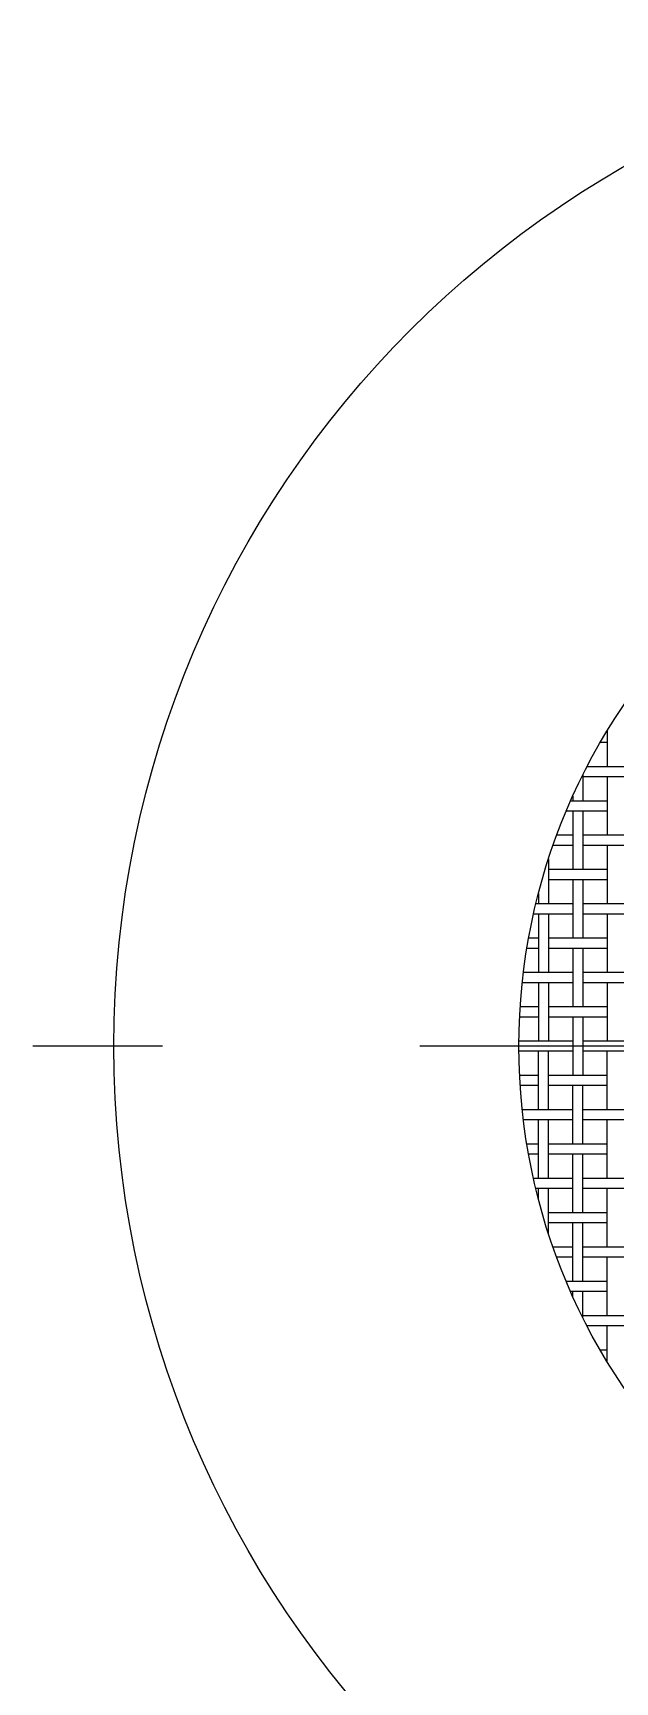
# Model space of a CAD drawing. Extents: x 0.5 to 96.1, y 0 to 68.5.
# Drawn here: x 17.2 to 31.57, y 25.85 to 66.53 of the extents above; entities that cross this region are included whole.
import ezdxf

# ---------------------------------------------------------------- set-up
doc = ezdxf.new("R2010")
doc.units = 0
doc.linetypes.add('CENTER', pattern=[50.8, 31.75, -6.35, 6.35, -6.35])
doc.layers.get('0').update_dxf_attribs({"linetype": 'CONTINUOUS'})
doc.layers.add('CENTER', color=1, linetype='CENTER')

msp = doc.modelspace()

# ---------------------------------------------------------------- linework, layer by layer
at = {"color": 7, "linetype": 'CONTINUOUS'}
for p, q in [((31.375, 49.277), (31.354, 49.277)), ((31.375, 49.311), (31.375, 48.43)), ((31.375, 49.027), (31.206, 49.027)), ((32.221, 48.43), (30.88, 48.43)), ((30.778, 48.229), (30.778, 47.583)), ((32.221, 48.18), (30.778, 48.18)), ((31.375, 48.18), (31.375, 46.737)), ((30.528, 47.703), (30.528, 47.583)), ((31.375, 47.333), (30.367, 47.333)), ((31.375, 47.583), (30.475, 47.583)), ((30.528, 47.333), (30.528, 45.89)), ((30.778, 47.333), (30.778, 45.89)), ((30.528, 46.487), (30.042, 46.487)), ((30.528, 46.737), (30.132, 46.737)), ((32.221, 46.737), (30.778, 46.737)), ((32.221, 46.487), (30.778, 46.487)), ((31.375, 46.487), (31.375, 45.043)), ((29.931, 46.159), (29.931, 45.043)), ((31.375, 45.89), (29.931, 45.89)), ((31.375, 45.64), (29.931, 45.64)), ((30.528, 45.64), (30.528, 44.197)), ((30.778, 45.64), (30.778, 44.197)), ((29.681, 45.302), (29.681, 45.043)), ((30.528, 44.793), (29.559, 44.793)), ((30.528, 45.043), (29.617, 45.043)), ((29.681, 44.793), (29.681, 43.35)), ((29.931, 44.793), (29.931, 43.35)), ((32.221, 45.043), (30.778, 45.043)), ((32.221, 44.793), (30.778, 44.793)), ((31.375, 44.793), (31.375, 43.35)), ((29.681, 43.947), (29.395, 43.947)), ((29.681, 44.197), (29.438, 44.197)), ((31.375, 44.197), (29.931, 44.197)), ((31.375, 43.947), (29.931, 43.947)), ((30.528, 43.947), (30.528, 42.503)), ((30.778, 43.947), (30.778, 42.503)), ((30.528, 43.35), (29.31, 43.35)), ((32.221, 43.35), (30.778, 43.35)), ((30.528, 43.1), (29.282, 43.1)), ((29.681, 43.1), (29.681, 41.657)), ((29.931, 43.1), (29.931, 41.657)), ((32.221, 43.1), (30.778, 43.1)), ((31.375, 43.1), (31.375, 41.657)), ((29.681, 42.503), (29.231, 42.503)), ((31.375, 42.503), (29.931, 42.503)), ((29.681, 42.253), (29.217, 42.253)), ((31.375, 42.253), (29.931, 42.253)), ((30.528, 42.253), (30.528, 40.81)), ((30.778, 42.253), (30.778, 40.81)), ((30.528, 41.657), (29.2, 41.657)), ((32.221, 41.657), (30.778, 41.657)), ((30.528, 41.407), (29.2, 41.407)), ((29.681, 39.963), (29.681, 41.407)), ((29.931, 39.963), (29.931, 41.407)), ((32.221, 41.407), (30.778, 41.407)), ((31.375, 39.963), (31.375, 41.407)), ((29.681, 40.81), (29.217, 40.81)), ((31.375, 40.81), (29.931, 40.81)), ((29.681, 40.56), (29.231, 40.56)), ((31.375, 40.56), (29.931, 40.56)), ((30.528, 39.117), (30.528, 40.56)), ((30.778, 39.117), (30.778, 40.56)), ((30.528, 39.963), (29.282, 39.963)), ((32.221, 39.963), (30.778, 39.963)), ((30.528, 39.713), (29.31, 39.713)), ((29.681, 38.27), (29.681, 39.713)), ((29.931, 38.27), (29.931, 39.713)), ((32.221, 39.713), (30.778, 39.713)), ((31.375, 38.27), (31.375, 39.713)), ((29.681, 39.117), (29.395, 39.117)), ((31.375, 39.117), (29.931, 39.117)), ((29.681, 38.867), (29.438, 38.867)), ((31.375, 38.867), (29.931, 38.867)), ((30.528, 37.423), (30.528, 38.867)), ((30.778, 37.423), (30.778, 38.867)), ((30.528, 38.27), (29.559, 38.27)), ((32.221, 38.27), (30.778, 38.27)), ((30.528, 38.02), (29.617, 38.02)), ((29.681, 37.761), (29.681, 38.02)), ((29.931, 36.904), (29.931, 38.02)), ((32.221, 38.02), (30.778, 38.02)), ((31.375, 36.577), (31.375, 38.02)), ((31.375, 37.423), (29.931, 37.423)), ((31.375, 37.173), (29.931, 37.173)), ((30.528, 35.73), (30.528, 37.173)), ((30.778, 35.73), (30.778, 37.173)), ((30.528, 36.577), (30.042, 36.577)), ((30.528, 36.327), (30.132, 36.327)), ((32.221, 36.577), (30.778, 36.577)), ((32.221, 36.327), (30.778, 36.327)), ((31.375, 34.883), (31.375, 36.327)), ((31.375, 35.73), (30.367, 35.73)), ((31.375, 35.48), (30.475, 35.48)), ((30.528, 35.36), (30.528, 35.48)), ((30.778, 34.834), (30.778, 35.48)), ((32.221, 34.883), (30.778, 34.883)), ((32.221, 34.633), (30.88, 34.633)), ((31.375, 33.752), (31.375, 34.633)), ((31.375, 34.037), (31.206, 34.037)), ((31.375, 33.787), (31.354, 33.787))]:
    msp.add_line(p, q, dxfattribs=at)
for radius in [25, 15]:
    msp.add_circle((44.2, 41.532), radius, dxfattribs=at)
at = {"layer": 'CENTER', "color": 1, "linetype": 'CENTER'}
msp.add_line((71.2, 41.532), (17.2, 41.532), dxfattribs=at)

doc.saveas('drawing.dxf')
